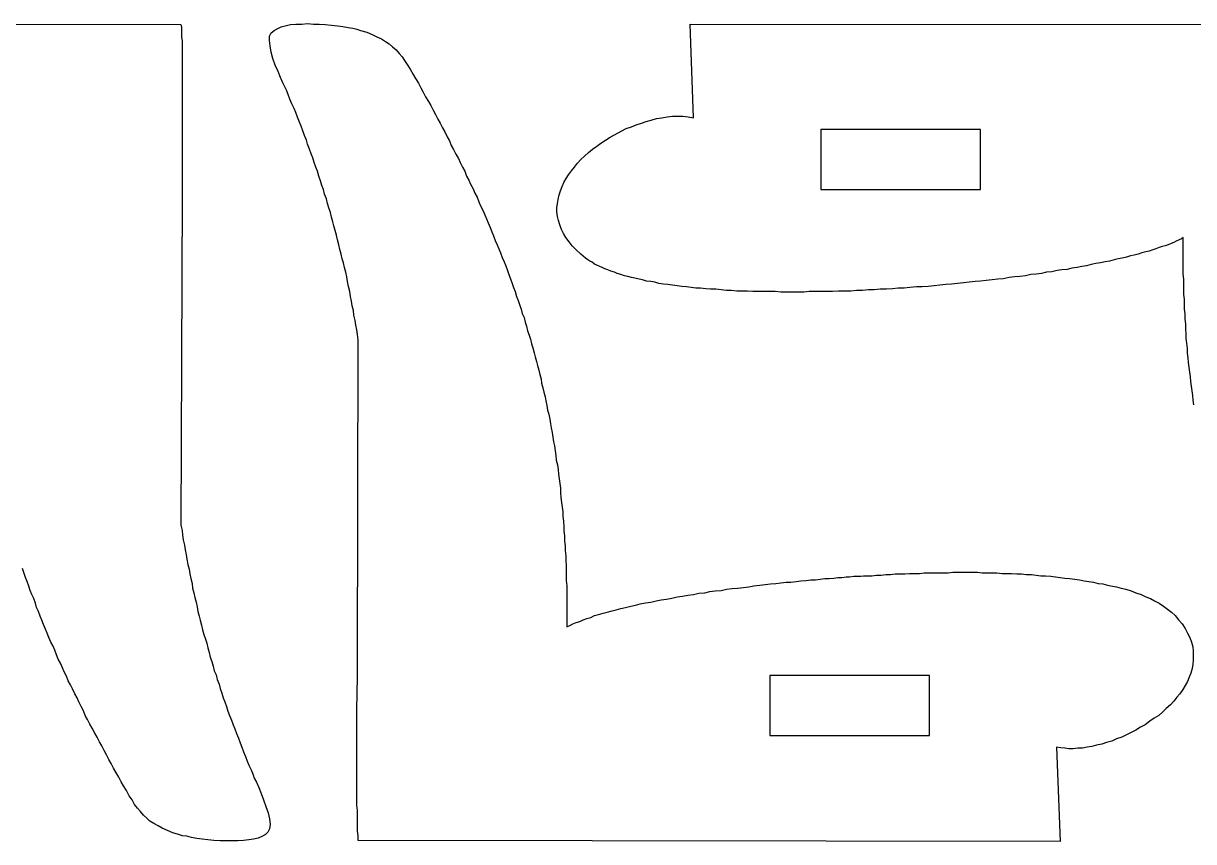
# Model space of a CAD drawing. Extents: x 11 to 591, y 39 to 419.
# Drawn here: x 125.15 to 175.03, y 108.76 to 143.61 of the extents above; entities that cross this region are included whole.
import ezdxf

# ---------------------------------------------------------------- set-up
doc = ezdxf.new("R2010")
doc.units = 0
doc.layers.get('0').update_dxf_attribs({"linetype": 'CONTINUOUS'})

msp = doc.modelspace()

# ---------------------------------------------------------------- linework, layer by layer
at = {"color": 3}
for p, q in [((101.940419, 143.605266), (131.865419, 143.555266)), ((131.865419, 143.555266), (131.890419, 143.455266)), ((131.890419, 143.455266), (131.890419, 143.330266)), ((131.890419, 143.330266), (131.890419, 143.180266)), ((131.890419, 143.180266), (131.890419, 143.030266)), ((135.640419, 143.055266), (135.715419, 143.205266)), ((135.715419, 143.205266), (135.840419, 143.305266)), ((135.840419, 143.305266), (135.965419, 143.380266)), ((135.965419, 143.380266), (136.140419, 143.455266)), ((136.140419, 143.455266), (136.315419, 143.505266)), ((136.315419, 143.505266), (136.540419, 143.555266)), ((136.540419, 143.555266), (136.765419, 143.580266)), ((136.765419, 143.580266), (137.015419, 143.580266)), ((137.015419, 143.580266), (137.265419, 143.605266)), ((137.265419, 143.605266), (137.515419, 143.580266)), ((137.515419, 143.580266), (137.765419, 143.580266)), ((137.765419, 143.580266), (138.015419, 143.555266)), ((138.015419, 143.555266), (138.290419, 143.530266)), ((138.290419, 143.530266), (138.540419, 143.505266)), ((138.540419, 143.505266), (138.765419, 143.480266)), ((138.765419, 143.480266), (138.990419, 143.430266)), ((138.990419, 143.430266), (139.190419, 143.405266)), ((139.190419, 143.405266), (139.365419, 143.355266)), ((139.365419, 143.355266), (139.515419, 143.305266)), ((139.515419, 143.305266), (139.790419, 143.230266)), ((139.790419, 143.230266), (140.015419, 143.130266)), ((153.715419, 139.580266), (153.565419, 143.580266)), ((153.565419, 143.580266), (183.490419, 143.555266)), ((131.890419, 143.030266), (131.915419, 142.855266)), ((131.915419, 142.855266), (131.915419, 142.680266)), ((131.915419, 142.680266), (131.915419, 142.480266)), ((135.640419, 142.880266), (135.640419, 143.055266)), ((135.665419, 142.655266), (135.640419, 142.880266)), ((135.715419, 142.380266), (135.665419, 142.655266)), ((140.015419, 143.130266), (140.215419, 143.030266)), ((140.215419, 143.030266), (140.415419, 142.955266)), ((140.415419, 142.955266), (140.590419, 142.830266)), ((140.590419, 142.830266), (140.740419, 142.730266)), ((140.740419, 142.730266), (140.890419, 142.605266)), ((131.915419, 142.480266), (131.915419, 142.280266)), ((131.915419, 142.280266), (131.915419, 142.055266)), ((135.790419, 142.105266), (135.715419, 142.380266)), ((140.890419, 142.605266), (141.040419, 142.480266)), ((141.040419, 142.480266), (141.165419, 142.330266)), ((141.165419, 142.330266), (141.290419, 142.180266)), ((141.290419, 142.180266), (141.390419, 142.030266)), ((131.915419, 142.055266), (131.915419, 141.830266)), ((131.915419, 141.830266), (131.915419, 141.605266)), ((135.890419, 141.830266), (135.790419, 142.105266)), ((136.015419, 141.555266), (135.890419, 141.830266)), ((141.390419, 142.030266), (141.515419, 141.855266)), ((141.515419, 141.855266), (141.640419, 141.655266)), ((141.640419, 141.655266), (141.765419, 141.430266)), ((131.915419, 141.605266), (131.915419, 141.355266)), ((131.915419, 141.355266), (131.915419, 141.105266)), ((136.115419, 141.305266), (136.015419, 141.555266)), ((136.215419, 141.080266), (136.115419, 141.305266)), ((141.765419, 141.430266), (141.865419, 141.255266)), ((141.865419, 141.255266), (141.990419, 141.055266)), ((131.915419, 141.105266), (131.915419, 140.855266)), ((131.915419, 140.855266), (131.915419, 140.605266)), ((136.290419, 140.905266), (136.215419, 141.080266)), ((136.365419, 140.755266), (136.290419, 140.905266)), ((136.440419, 140.580266), (136.365419, 140.755266)), ((141.990419, 141.055266), (142.090419, 140.855266)), ((142.090419, 140.855266), (142.190419, 140.680266)), ((142.190419, 140.680266), (142.290419, 140.480266)), ((131.915419, 140.605266), (131.915419, 140.330266)), ((131.915419, 140.330266), (131.915419, 140.080266)), ((136.515419, 140.380266), (136.440419, 140.580266)), ((136.590419, 140.180266), (136.515419, 140.380266)), ((136.690419, 139.980266), (136.590419, 140.180266)), ((142.290419, 140.480266), (142.415419, 140.280266)), ((142.415419, 140.280266), (142.515419, 140.105266)), ((131.915419, 140.080266), (131.915419, 139.805266)), ((131.915419, 139.805266), (131.915419, 139.280266)), ((136.765419, 139.805266), (136.690419, 139.980266)), ((136.840419, 139.605266), (136.765419, 139.805266)), ((142.515419, 140.105266), (142.615419, 139.905266)), ((142.615419, 139.905266), (142.715419, 139.730266)), ((142.715419, 139.730266), (142.815419, 139.530266)), ((152.590419, 139.630266), (152.815419, 139.655266)), ((152.815419, 139.655266), (153.040419, 139.655266)), ((153.040419, 139.655266), (153.265419, 139.655266)), ((153.265419, 139.655266), (153.490419, 139.630266)), ((131.915419, 139.280266), (131.915419, 138.755266)), ((136.915419, 139.405266), (136.840419, 139.605266)), ((136.990419, 139.230266), (136.915419, 139.405266)), ((137.065419, 139.030266), (136.990419, 139.230266)), ((142.815419, 139.530266), (142.915419, 139.355266)), ((142.915419, 139.355266), (143.015419, 139.155266)), ((143.015419, 139.155266), (143.115419, 138.980266)), ((150.840419, 139.130266), (151.065419, 139.205266)), ((151.065419, 139.205266), (151.265419, 139.280266)), ((151.265419, 139.280266), (151.490419, 139.355266)), ((151.490419, 139.355266), (151.690419, 139.430266)), ((151.690419, 139.430266), (151.915419, 139.480266)), ((151.915419, 139.480266), (152.140419, 139.555266)), ((152.140419, 139.555266), (152.365419, 139.580266)), ((152.365419, 139.580266), (152.590419, 139.630266)), ((153.490419, 139.630266), (153.715419, 139.580266)), ((131.915419, 138.755266), (131.915419, 138.005266)), ((137.140419, 138.830266), (137.065419, 139.030266)), ((137.215419, 138.630266), (137.140419, 138.830266)), ((143.115419, 138.980266), (143.215419, 138.780266)), ((143.215419, 138.780266), (143.315419, 138.605266)), ((149.965419, 138.630266), (150.165419, 138.755266)), ((150.165419, 138.755266), (150.840419, 139.130266)), ((137.265419, 138.455266), (137.215419, 138.630266)), ((137.340419, 138.255266), (137.265419, 138.455266)), ((137.415419, 138.055266), (137.340419, 138.255266)), ((143.315419, 138.605266), (143.390419, 138.405266)), ((143.390419, 138.405266), (143.490419, 138.230266)), ((143.490419, 138.230266), (143.590419, 138.030266)), ((149.240419, 138.105266), (149.415419, 138.255266)), ((149.415419, 138.255266), (149.590419, 138.380266)), ((149.590419, 138.380266), (149.765419, 138.505266)), ((149.765419, 138.505266), (149.965419, 138.630266)), ((131.915419, 138.005266), (131.915419, 136.580266)), ((137.490419, 137.880266), (137.415419, 138.055266)), ((137.540419, 137.680266), (137.490419, 137.880266)), ((137.615419, 137.480266), (137.540419, 137.680266)), ((143.590419, 138.030266), (143.690419, 137.855266)), ((143.690419, 137.855266), (143.765419, 137.680266)), ((143.765419, 137.680266), (143.865419, 137.480266)), ((148.640419, 137.480266), (148.765419, 137.655266)), ((148.765419, 137.655266), (148.915419, 137.805266)), ((148.915419, 137.805266), (149.065419, 137.955266)), ((149.065419, 137.955266), (149.240419, 138.105266)), ((137.690419, 137.305266), (137.615419, 137.480266)), ((137.740419, 137.105266), (137.690419, 137.305266)), ((143.865419, 137.480266), (143.965419, 137.305266)), ((143.965419, 137.305266), (144.040419, 137.105266)), ((148.390419, 137.155266), (148.515419, 137.330266)), ((148.515419, 137.330266), (148.640419, 137.480266)), ((137.815419, 136.905266), (137.740419, 137.105266)), ((137.865419, 136.705266), (137.815419, 136.905266)), ((137.940419, 136.530266), (137.865419, 136.705266)), ((144.040419, 137.105266), (144.140419, 136.930266)), ((144.140419, 136.930266), (144.215419, 136.755266)), ((144.215419, 136.755266), (144.315419, 136.555266)), ((148.115419, 136.655266), (148.190419, 136.830266)), ((148.190419, 136.830266), (148.290419, 137.005266)), ((148.290419, 137.005266), (148.390419, 137.155266)), ((131.915419, 136.280266), (131.865419, 122.230266)), ((131.915419, 136.580266), (131.915419, 136.280266)), ((137.990419, 136.330266), (137.940419, 136.530266)), ((138.065419, 136.130266), (137.990419, 136.330266)), ((144.315419, 136.555266), (144.390419, 136.380266)), ((144.390419, 136.380266), (144.490419, 136.205266)), ((144.490419, 136.205266), (144.565419, 136.005266)), ((147.940419, 136.105266), (147.990419, 136.305266)), ((147.990419, 136.305266), (148.040419, 136.480266)), ((148.040419, 136.480266), (148.115419, 136.655266)), ((138.115419, 135.930266), (138.065419, 136.130266)), ((138.165419, 135.755266), (138.115419, 135.930266)), ((138.240419, 135.555266), (138.165419, 135.755266)), ((144.565419, 136.005266), (144.640419, 135.830266)), ((144.640419, 135.830266), (144.740419, 135.655266)), ((147.890419, 135.755266), (147.915419, 135.930266)), ((147.890419, 135.580266), (147.890419, 135.755266)), ((147.915419, 135.930266), (147.940419, 136.105266)), ((138.290419, 135.355266), (138.240419, 135.555266)), ((138.340419, 135.155266), (138.290419, 135.355266)), ((144.740419, 135.655266), (144.815419, 135.455266)), ((144.815419, 135.455266), (144.890419, 135.280266)), ((144.890419, 135.280266), (144.965419, 135.105266)), ((147.915419, 135.380266), (147.890419, 135.580266)), ((147.965419, 135.205266), (147.915419, 135.380266)), ((148.015419, 135.030266), (147.965419, 135.205266)), ((138.390419, 134.980266), (138.340419, 135.155266)), ((138.440419, 134.780266), (138.390419, 134.980266)), ((138.490419, 134.580266), (138.440419, 134.780266)), ((144.965419, 135.105266), (145.040419, 134.905266)), ((145.040419, 134.905266), (145.115419, 134.730266)), ((145.115419, 134.730266), (145.190419, 134.555266)), ((148.090419, 134.830266), (148.015419, 135.030266)), ((148.165419, 134.655266), (148.090419, 134.830266)), ((138.540419, 134.380266), (138.490419, 134.580266)), ((138.590419, 134.180266), (138.540419, 134.380266)), ((138.640419, 133.980266), (138.590419, 134.180266)), ((145.190419, 134.555266), (145.265419, 134.355266)), ((145.265419, 134.355266), (145.340419, 134.180266)), ((145.340419, 134.180266), (145.415419, 134.005266)), ((148.265419, 134.480266), (148.165419, 134.655266)), ((148.415419, 134.305266), (148.265419, 134.480266)), ((148.540419, 134.130266), (148.415419, 134.305266)), ((173.940419, 134.180266), (173.815419, 134.130266)), ((174.065419, 134.230266), (173.940419, 134.180266)), ((174.190419, 134.280266), (174.065419, 134.230266)), ((174.290419, 134.330266), (174.190419, 134.280266)), ((174.415419, 134.380266), (174.290419, 134.330266)), ((174.515419, 134.430266), (174.415419, 134.380266)), ((174.590419, 134.480266), (174.515419, 134.430266)), ((174.590419, 134.255266), (174.590419, 134.480266)), ((174.590419, 134.030266), (174.590419, 134.255266)), ((138.690419, 133.780266), (138.640419, 133.980266)), ((138.740419, 133.580266), (138.690419, 133.780266)), ((145.415419, 134.005266), (145.490419, 133.830266)), ((145.490419, 133.830266), (145.565419, 133.630266)), ((148.715419, 133.955266), (148.540419, 134.130266)), ((148.915419, 133.780266), (148.715419, 133.955266)), ((149.115419, 133.605266), (148.915419, 133.780266)), ((172.340419, 133.705266), (172.165419, 133.655266)), ((172.490419, 133.730266), (172.340419, 133.705266)), ((172.665419, 133.780266), (172.490419, 133.730266)), ((172.815419, 133.830266), (172.665419, 133.780266)), ((172.990419, 133.880266), (172.815419, 133.830266)), ((173.140419, 133.905266), (172.990419, 133.880266)), ((173.290419, 133.955266), (173.140419, 133.905266)), ((173.415419, 134.005266), (173.290419, 133.955266)), ((173.565419, 134.055266), (173.415419, 134.005266)), ((173.690419, 134.105266), (173.565419, 134.055266)), ((173.815419, 134.130266), (173.690419, 134.105266)), ((174.590419, 133.805266), (174.590419, 134.030266)), ((174.590419, 133.580266), (174.590419, 133.805266)), ((138.790419, 133.405266), (138.740419, 133.580266)), ((138.840419, 133.205266), (138.790419, 133.405266)), ((138.890419, 133.005266), (138.840419, 133.205266)), ((145.565419, 133.630266), (145.640419, 133.455266)), ((145.640419, 133.455266), (145.715419, 133.280266)), ((145.715419, 133.280266), (145.790419, 133.080266)), ((149.215419, 133.530266), (149.115419, 133.605266)), ((149.290419, 133.480266), (149.215419, 133.530266)), ((149.390419, 133.430266), (149.290419, 133.480266)), ((149.490419, 133.355266), (149.390419, 133.430266)), ((149.590419, 133.305266), (149.490419, 133.355266)), ((149.715419, 133.255266), (149.590419, 133.305266)), ((149.815419, 133.205266), (149.715419, 133.255266)), ((149.940419, 133.155266), (149.815419, 133.205266)), ((169.840419, 133.180266), (169.640419, 133.130266)), ((170.065419, 133.205266), (169.840419, 133.180266)), ((170.265419, 133.255266), (170.065419, 133.205266)), ((170.465419, 133.280266), (170.265419, 133.255266)), ((170.665419, 133.330266), (170.465419, 133.280266)), ((170.865419, 133.380266), (170.665419, 133.330266)), ((171.065419, 133.405266), (170.865419, 133.380266)), ((171.265419, 133.455266), (171.065419, 133.405266)), ((171.440419, 133.480266), (171.265419, 133.455266)), ((171.640419, 133.530266), (171.440419, 133.480266)), ((171.815419, 133.580266), (171.640419, 133.530266)), ((171.990419, 133.605266), (171.815419, 133.580266)), ((172.165419, 133.655266), (171.990419, 133.605266)), ((174.590419, 133.355266), (174.590419, 133.580266)), ((174.590419, 133.155266), (174.590419, 133.355266)), ((138.940419, 132.805266), (138.890419, 133.005266)), ((138.965419, 132.605266), (138.940419, 132.805266)), ((145.790419, 133.080266), (145.840419, 132.905266)), ((145.840419, 132.905266), (145.915419, 132.730266)), ((145.915419, 132.730266), (145.990419, 132.530266)), ((150.065419, 133.105266), (149.940419, 133.155266)), ((150.190419, 133.055266), (150.065419, 133.105266)), ((150.340419, 133.005266), (150.190419, 133.055266)), ((150.465419, 132.955266), (150.340419, 133.005266)), ((150.615419, 132.905266), (150.465419, 132.955266)), ((150.765419, 132.855266), (150.615419, 132.905266)), ((150.915419, 132.830266), (150.765419, 132.855266)), ((151.065419, 132.780266), (150.915419, 132.830266)), ((151.215419, 132.755266), (151.065419, 132.780266)), ((151.390419, 132.705266), (151.215419, 132.755266)), ((151.540419, 132.680266), (151.390419, 132.705266)), ((151.715419, 132.630266), (151.540419, 132.680266)), ((166.440419, 132.680266), (166.190419, 132.655266)), ((166.690419, 132.705266), (166.440419, 132.680266)), ((166.915419, 132.730266), (166.690419, 132.705266)), ((167.165419, 132.780266), (166.915419, 132.730266)), ((167.390419, 132.805266), (167.165419, 132.780266)), ((167.615419, 132.830266), (167.390419, 132.805266)), ((167.865419, 132.855266), (167.615419, 132.830266)), ((168.090419, 132.905266), (167.865419, 132.855266)), ((168.315419, 132.930266), (168.090419, 132.905266)), ((168.540419, 132.955266), (168.315419, 132.930266)), ((168.765419, 133.005266), (168.540419, 132.955266)), ((168.990419, 133.030266), (168.765419, 133.005266)), ((169.215419, 133.080266), (168.990419, 133.030266)), ((169.415419, 133.105266), (169.215419, 133.080266)), ((169.640419, 133.130266), (169.415419, 133.105266)), ((174.590419, 132.930266), (174.590419, 133.155266)), ((174.615419, 132.705266), (174.590419, 132.930266)), ((174.615419, 132.505266), (174.615419, 132.705266)), ((139.015419, 132.405266), (138.965419, 132.605266)), ((139.065419, 132.180266), (139.015419, 132.405266)), ((139.090419, 131.980266), (139.065419, 132.180266)), ((145.990419, 132.530266), (146.040419, 132.355266)), ((146.040419, 132.355266), (146.115419, 132.180266)), ((146.115419, 132.180266), (146.165419, 131.980266)), ((151.890419, 132.605266), (151.715419, 132.630266)), ((152.065419, 132.580266), (151.890419, 132.605266)), ((152.240419, 132.530266), (152.065419, 132.580266)), ((152.440419, 132.505266), (152.240419, 132.530266)), ((152.615419, 132.480266), (152.440419, 132.505266)), ((152.815419, 132.455266), (152.615419, 132.480266)), ((153.015419, 132.430266), (152.815419, 132.455266)), ((153.215419, 132.405266), (153.015419, 132.430266)), ((153.415419, 132.380266), (153.215419, 132.405266)), ((153.615419, 132.355266), (153.415419, 132.380266)), ((153.815419, 132.330266), (153.615419, 132.355266)), ((154.015419, 132.330266), (153.815419, 132.330266)), ((154.240419, 132.305266), (154.015419, 132.330266)), ((154.440419, 132.280266), (154.240419, 132.305266)), ((154.665419, 132.280266), (154.440419, 132.280266)), ((154.890419, 132.255266), (154.665419, 132.280266)), ((155.115419, 132.230266), (154.890419, 132.255266)), ((155.315419, 132.230266), (155.115419, 132.230266)), ((155.565419, 132.205266), (155.315419, 132.230266)), ((155.790419, 132.205266), (155.565419, 132.205266)), ((156.015419, 132.205266), (155.790419, 132.205266)), ((156.240419, 132.180266), (156.015419, 132.205266)), ((156.465419, 132.180266), (156.240419, 132.180266)), ((156.715419, 132.180266), (156.465419, 132.180266)), ((156.940419, 132.180266), (156.715419, 132.180266)), ((157.190419, 132.180266), (156.940419, 132.180266)), ((157.440419, 132.155266), (157.190419, 132.180266)), ((158.640419, 132.180266), (158.415419, 132.155266)), ((158.890419, 132.180266), (158.640419, 132.180266)), ((159.140419, 132.180266), (158.890419, 132.180266)), ((159.390419, 132.180266), (159.140419, 132.180266)), ((159.640419, 132.180266), (159.390419, 132.180266)), ((159.890419, 132.205266), (159.640419, 132.180266)), ((160.165419, 132.205266), (159.890419, 132.205266)), ((160.415419, 132.205266), (160.165419, 132.205266)), ((160.665419, 132.230266), (160.415419, 132.205266)), ((160.915419, 132.230266), (160.665419, 132.230266)), ((161.165419, 132.255266), (160.915419, 132.230266)), ((161.415419, 132.255266), (161.165419, 132.255266)), ((161.665419, 132.280266), (161.415419, 132.255266)), ((161.940419, 132.280266), (161.665419, 132.280266)), ((162.190419, 132.305266), (161.940419, 132.280266)), ((162.440419, 132.330266), (162.190419, 132.305266)), ((162.690419, 132.330266), (162.440419, 132.330266)), ((162.940419, 132.355266), (162.690419, 132.330266)), ((163.215419, 132.380266), (162.940419, 132.355266)), ((163.465419, 132.380266), (163.215419, 132.380266)), ((163.715419, 132.405266), (163.465419, 132.380266)), ((163.965419, 132.430266), (163.715419, 132.405266)), ((164.215419, 132.455266), (163.965419, 132.430266)), ((164.465419, 132.480266), (164.215419, 132.455266)), ((164.715419, 132.505266), (164.465419, 132.480266)), ((164.965419, 132.530266), (164.715419, 132.505266)), ((165.215419, 132.555266), (164.965419, 132.530266)), ((165.465419, 132.580266), (165.215419, 132.555266)), ((165.715419, 132.605266), (165.465419, 132.580266)), ((165.940419, 132.630266), (165.715419, 132.605266)), ((166.190419, 132.655266), (165.940419, 132.630266)), ((174.615419, 132.280266), (174.615419, 132.505266)), ((174.615419, 132.055266), (174.615419, 132.280266)), ((139.140419, 131.780266), (139.090419, 131.980266)), ((139.165419, 131.580266), (139.140419, 131.780266)), ((146.165419, 131.980266), (146.240419, 131.805266)), ((146.240419, 131.805266), (146.290419, 131.630266)), ((157.665419, 132.155266), (157.440419, 132.155266)), ((157.915419, 132.155266), (157.665419, 132.155266)), ((158.165419, 132.155266), (157.915419, 132.155266)), ((158.415419, 132.155266), (158.165419, 132.155266)), ((174.640419, 131.855266), (174.615419, 132.055266)), ((174.640419, 131.630266), (174.640419, 131.855266)), ((139.215419, 131.380266), (139.165419, 131.580266)), ((139.240419, 131.180266), (139.215419, 131.380266)), ((139.290419, 130.955266), (139.240419, 131.180266)), ((146.290419, 131.630266), (146.365419, 131.430266)), ((146.365419, 131.430266), (146.415419, 131.255266)), ((146.415419, 131.255266), (146.490419, 131.080266)), ((174.640419, 131.430266), (174.640419, 131.630266)), ((174.665419, 131.230266), (174.640419, 131.430266)), ((174.665419, 131.005266), (174.665419, 131.230266)), ((139.315419, 130.755266), (139.290419, 130.955266)), ((139.365419, 130.555266), (139.315419, 130.755266)), ((146.490419, 131.080266), (146.540419, 130.880266)), ((146.540419, 130.880266), (146.590419, 130.705266)), ((146.590419, 130.705266), (146.640419, 130.505266)), ((174.690419, 130.805266), (174.665419, 131.005266)), ((174.690419, 130.580266), (174.690419, 130.805266)), ((139.390419, 130.355266), (139.365419, 130.555266)), ((139.415419, 130.130266), (139.390419, 130.355266)), ((146.640419, 130.505266), (146.715419, 130.330266)), ((146.715419, 130.330266), (146.765419, 130.155266)), ((174.715419, 130.380266), (174.690419, 130.580266)), ((174.715419, 130.180266), (174.715419, 130.380266)), ((174.740419, 129.980266), (174.715419, 130.180266)), ((139.390419, 116.080266), (139.415419, 130.130266)), ((146.765419, 130.155266), (146.815419, 129.955266)), ((146.815419, 129.955266), (146.865419, 129.780266)), ((146.865419, 129.780266), (146.915419, 129.580266)), ((174.765419, 129.755266), (174.740419, 129.980266)), ((174.765419, 129.555266), (174.765419, 129.755266)), ((146.915419, 129.580266), (146.965419, 129.405266)), ((146.965419, 129.405266), (147.015419, 129.205266)), ((147.015419, 129.205266), (147.065419, 129.030266)), ((174.790419, 129.355266), (174.765419, 129.555266)), ((174.815419, 129.155266), (174.790419, 129.355266)), ((147.065419, 129.030266), (147.115419, 128.830266)), ((147.115419, 128.830266), (147.165419, 128.655266)), ((174.840419, 128.955266), (174.815419, 129.155266)), ((174.865419, 128.755266), (174.840419, 128.955266)), ((174.890419, 128.555266), (174.865419, 128.755266)), ((147.165419, 128.655266), (147.215419, 128.455266)), ((147.215419, 128.455266), (147.240419, 128.280266)), ((147.240419, 128.280266), (147.290419, 128.080266)), ((174.915419, 128.355266), (174.890419, 128.555266)), ((174.940419, 128.155266), (174.915419, 128.355266)), ((147.290419, 128.080266), (147.340419, 127.905266)), ((147.340419, 127.905266), (147.390419, 127.705266)), ((147.390419, 127.705266), (147.415419, 127.530266)), ((174.965419, 127.955266), (174.940419, 128.155266)), ((174.990419, 127.755266), (174.965419, 127.955266)), ((175.015419, 127.555266), (174.990419, 127.755266)), ((147.415419, 127.530266), (147.465419, 127.330266)), ((147.465419, 127.330266), (147.490419, 127.130266)), ((175.040419, 127.355266), (175.015419, 127.555266)), ((147.490419, 127.130266), (147.540419, 126.955266)), ((147.540419, 126.955266), (147.590419, 126.755266)), ((147.590419, 126.755266), (147.615419, 126.555266)), ((147.615419, 126.555266), (147.640419, 126.380266)), ((147.640419, 126.380266), (147.690419, 126.180266)), ((147.690419, 126.180266), (147.715419, 125.980266)), ((147.715419, 125.980266), (147.740419, 125.780266)), ((147.740419, 125.780266), (147.790419, 125.605266)), ((147.790419, 125.605266), (147.815419, 125.405266)), ((147.815419, 125.405266), (147.840419, 125.205266)), ((147.840419, 125.205266), (147.865419, 125.005266)), ((147.865419, 125.005266), (147.915419, 124.805266)), ((147.915419, 124.805266), (147.940419, 124.605266)), ((147.940419, 124.605266), (147.965419, 124.405266)), ((147.965419, 124.405266), (147.990419, 124.205266)), ((147.990419, 124.205266), (148.015419, 124.005266)), ((148.015419, 124.005266), (148.040419, 123.805266)), ((148.040419, 123.805266), (148.040419, 123.605266)), ((148.040419, 123.605266), (148.065419, 123.405266)), ((148.065419, 123.405266), (148.090419, 123.205266)), ((148.090419, 123.205266), (148.115419, 123.005266)), ((148.115419, 123.005266), (148.140419, 122.805266)), ((148.140419, 122.805266), (148.140419, 122.605266)), ((131.865419, 122.230266), (131.915419, 122.005266)), ((148.140419, 122.605266), (148.165419, 122.405266)), ((148.165419, 122.405266), (148.190419, 122.180266)), ((131.915419, 122.005266), (131.940419, 121.805266)), ((131.940419, 121.805266), (131.965419, 121.605266)), ((148.190419, 122.180266), (148.190419, 121.980266)), ((148.190419, 121.980266), (148.215419, 121.780266)), ((148.215419, 121.780266), (148.215419, 121.555266)), ((131.965419, 121.605266), (132.015419, 121.380266)), ((132.015419, 121.380266), (132.040419, 121.180266)), ((148.215419, 121.555266), (148.240419, 121.355266)), ((148.240419, 121.355266), (148.240419, 121.155266)), ((132.040419, 121.180266), (132.090419, 120.980266)), ((132.090419, 120.980266), (132.115419, 120.780266)), ((132.115419, 120.780266), (132.165419, 120.555266)), ((148.240419, 121.155266), (148.265419, 120.930266)), ((148.265419, 120.930266), (148.265419, 120.730266)), ((148.265419, 120.730266), (148.290419, 120.505266)), ((125.190419, 120.180266), (125.115419, 120.380266)), ((132.165419, 120.555266), (132.215419, 120.355266)), ((132.215419, 120.355266), (132.240419, 120.155266)), ((148.290419, 120.505266), (148.290419, 120.305266)), ((148.290419, 120.305266), (148.290419, 120.080266)), ((163.340419, 120.180266), (163.540419, 120.205266)), ((163.540419, 120.205266), (163.740419, 120.205266)), ((163.740419, 120.205266), (163.940419, 120.205266)), ((163.940419, 120.205266), (164.165419, 120.205266)), ((164.165419, 120.205266), (164.365419, 120.205266)), ((164.365419, 120.205266), (164.565419, 120.205266)), ((164.565419, 120.205266), (164.765419, 120.230266)), ((164.765419, 120.230266), (164.990419, 120.230266)), ((164.990419, 120.230266), (165.190419, 120.230266)), ((165.190419, 120.230266), (165.390419, 120.230266)), ((165.390419, 120.230266), (165.615419, 120.230266)), ((165.615419, 120.230266), (165.815419, 120.230266)), ((165.815419, 120.230266), (166.015419, 120.205266)), ((166.015419, 120.205266), (166.240419, 120.205266)), ((166.240419, 120.205266), (166.440419, 120.205266)), ((166.440419, 120.205266), (166.640419, 120.205266)), ((166.640419, 120.205266), (166.865419, 120.180266)), ((125.240419, 120.005266), (125.190419, 120.180266)), ((125.315419, 119.830266), (125.240419, 120.005266)), ((125.390419, 119.630266), (125.315419, 119.830266)), ((132.240419, 120.155266), (132.290419, 119.955266)), ((132.290419, 119.955266), (132.340419, 119.755266)), ((132.340419, 119.755266), (132.365419, 119.555266)), ((148.290419, 120.080266), (148.290419, 119.880266)), ((148.290419, 119.880266), (148.315419, 119.655266)), ((156.540419, 119.680266), (156.765419, 119.705266)), ((156.765419, 119.705266), (156.990419, 119.730266)), ((156.990419, 119.730266), (157.215419, 119.755266)), ((157.215419, 119.755266), (157.440419, 119.780266)), ((157.440419, 119.780266), (157.665419, 119.805266)), ((157.665419, 119.805266), (157.865419, 119.805266)), ((157.865419, 119.805266), (158.090419, 119.830266)), ((158.090419, 119.830266), (158.290419, 119.855266)), ((158.290419, 119.855266), (158.515419, 119.880266)), ((158.515419, 119.880266), (158.715419, 119.905266)), ((158.715419, 119.905266), (158.915419, 119.905266)), ((158.915419, 119.905266), (159.115419, 119.930266)), ((159.115419, 119.930266), (159.315419, 119.955266)), ((159.315419, 119.955266), (159.490419, 119.955266)), ((159.490419, 119.955266), (159.690419, 119.980266)), ((159.690419, 119.980266), (159.865419, 120.005266)), ((159.865419, 120.005266), (160.040419, 120.005266)), ((160.040419, 120.005266), (160.215419, 120.030266)), ((160.215419, 120.030266), (160.365419, 120.030266)), ((160.365419, 120.030266), (160.540419, 120.055266)), ((160.540419, 120.055266), (160.690419, 120.055266)), ((160.690419, 120.055266), (160.840419, 120.055266)), ((160.840419, 120.055266), (160.965419, 120.080266)), ((160.965419, 120.080266), (161.115419, 120.080266)), ((161.115419, 120.080266), (161.315419, 120.080266)), ((161.315419, 120.080266), (161.515419, 120.105266)), ((161.515419, 120.105266), (161.715419, 120.105266)), ((161.715419, 120.105266), (161.915419, 120.130266)), ((161.915419, 120.130266), (162.115419, 120.130266)), ((162.115419, 120.130266), (162.315419, 120.155266)), ((162.315419, 120.155266), (162.515419, 120.155266)), ((162.515419, 120.155266), (162.715419, 120.155266)), ((162.715419, 120.155266), (162.915419, 120.180266)), ((162.915419, 120.180266), (163.115419, 120.180266)), ((163.115419, 120.180266), (163.340419, 120.180266)), ((166.865419, 120.180266), (167.065419, 120.180266)), ((167.065419, 120.180266), (167.265419, 120.180266)), ((167.265419, 120.180266), (167.490419, 120.155266)), ((167.490419, 120.155266), (167.690419, 120.155266)), ((167.690419, 120.155266), (167.890419, 120.130266)), ((167.890419, 120.130266), (168.115419, 120.130266)), ((168.115419, 120.130266), (168.315419, 120.105266)), ((168.315419, 120.105266), (168.515419, 120.080266)), ((168.515419, 120.080266), (168.715419, 120.080266)), ((168.715419, 120.080266), (168.940419, 120.055266)), ((168.940419, 120.055266), (169.140419, 120.030266)), ((169.140419, 120.030266), (169.340419, 120.005266)), ((169.340419, 120.005266), (169.540419, 119.980266)), ((169.540419, 119.980266), (169.740419, 119.955266)), ((169.740419, 119.955266), (169.965419, 119.930266)), ((169.965419, 119.930266), (170.165419, 119.905266)), ((170.165419, 119.905266), (170.365419, 119.855266)), ((170.365419, 119.855266), (170.565419, 119.830266)), ((170.565419, 119.830266), (170.765419, 119.805266)), ((170.765419, 119.805266), (170.965419, 119.755266)), ((170.965419, 119.755266), (171.165419, 119.730266)), ((171.165419, 119.730266), (171.365419, 119.680266)), ((125.440419, 119.455266), (125.390419, 119.630266)), ((125.515419, 119.280266), (125.440419, 119.455266)), ((125.590419, 119.105266), (125.515419, 119.280266)), ((132.365419, 119.555266), (132.415419, 119.355266)), ((132.415419, 119.355266), (132.465419, 119.155266)), ((148.315419, 119.655266), (148.315419, 119.430266)), ((148.315419, 119.430266), (148.315419, 119.230266)), ((148.315419, 119.230266), (148.315419, 119.005266)), ((153.015419, 119.180266), (153.240419, 119.205266)), ((153.240419, 119.205266), (153.465419, 119.255266)), ((153.465419, 119.255266), (153.715419, 119.280266)), ((153.715419, 119.280266), (153.940419, 119.330266)), ((153.940419, 119.330266), (154.190419, 119.355266)), ((154.190419, 119.355266), (154.415419, 119.405266)), ((154.415419, 119.405266), (154.640419, 119.430266)), ((154.640419, 119.430266), (154.890419, 119.455266)), ((154.890419, 119.455266), (155.115419, 119.505266)), ((155.115419, 119.505266), (155.365419, 119.530266)), ((155.365419, 119.530266), (155.590419, 119.555266)), ((155.590419, 119.555266), (155.840419, 119.580266)), ((155.840419, 119.580266), (156.065419, 119.605266)), ((156.065419, 119.605266), (156.290419, 119.655266)), ((156.290419, 119.655266), (156.540419, 119.680266)), ((171.365419, 119.680266), (171.565419, 119.630266)), ((171.565419, 119.630266), (171.740419, 119.605266)), ((171.740419, 119.605266), (171.940419, 119.555266)), ((171.940419, 119.555266), (172.140419, 119.505266)), ((172.140419, 119.505266), (172.365419, 119.430266)), ((172.365419, 119.430266), (172.565419, 119.355266)), ((172.565419, 119.355266), (172.790419, 119.280266)), ((172.790419, 119.280266), (172.990419, 119.180266)), ((125.665419, 118.905266), (125.590419, 119.105266)), ((125.715419, 118.730266), (125.665419, 118.905266)), ((125.790419, 118.555266), (125.715419, 118.730266)), ((132.465419, 119.155266), (132.515419, 118.955266)), ((132.515419, 118.955266), (132.565419, 118.755266)), ((132.565419, 118.755266), (132.590419, 118.555266)), ((148.315419, 119.005266), (148.315419, 118.780266)), ((148.315419, 118.780266), (148.315419, 118.555266)), ((150.615419, 118.680266), (150.815419, 118.730266)), ((150.815419, 118.730266), (151.040419, 118.780266)), ((151.040419, 118.780266), (151.240419, 118.830266)), ((151.240419, 118.830266), (151.440419, 118.880266)), ((151.440419, 118.880266), (151.665419, 118.930266)), ((151.665419, 118.930266), (151.890419, 118.955266)), ((151.890419, 118.955266), (152.115419, 119.005266)), ((152.115419, 119.005266), (152.340419, 119.055266)), ((152.340419, 119.055266), (152.565419, 119.080266)), ((152.565419, 119.080266), (152.790419, 119.130266)), ((152.790419, 119.130266), (153.015419, 119.180266)), ((172.990419, 119.180266), (173.190419, 119.105266)), ((173.190419, 119.105266), (173.365419, 119.005266)), ((173.365419, 119.005266), (173.565419, 118.905266)), ((173.565419, 118.905266), (173.740419, 118.780266)), ((173.740419, 118.780266), (173.915419, 118.655266)), ((125.865419, 118.355266), (125.790419, 118.555266)), ((125.940419, 118.180266), (125.865419, 118.355266)), ((132.590419, 118.555266), (132.640419, 118.355266)), ((132.640419, 118.355266), (132.690419, 118.180266)), ((148.315419, 118.555266), (148.315419, 118.330266)), ((148.315419, 118.330266), (148.315419, 118.130266)), ((148.865419, 118.130266), (149.015419, 118.205266)), ((149.015419, 118.205266), (149.165419, 118.255266)), ((149.165419, 118.255266), (149.340419, 118.305266)), ((149.340419, 118.305266), (149.490419, 118.380266)), ((149.490419, 118.380266), (149.665419, 118.430266)), ((149.665419, 118.430266), (149.865419, 118.480266)), ((149.865419, 118.480266), (150.040419, 118.530266)), ((150.040419, 118.530266), (150.240419, 118.580266)), ((150.240419, 118.580266), (150.415419, 118.630266)), ((150.415419, 118.630266), (150.615419, 118.680266)), ((173.915419, 118.655266), (174.090419, 118.530266)), ((174.090419, 118.530266), (174.240419, 118.380266)), ((174.240419, 118.380266), (174.390419, 118.205266)), ((174.390419, 118.205266), (174.540419, 118.030266)), ((126.015419, 118.005266), (125.940419, 118.180266)), ((126.090419, 117.805266), (126.015419, 118.005266)), ((126.165419, 117.630266), (126.090419, 117.805266)), ((132.690419, 118.180266), (132.740419, 117.980266)), ((132.740419, 117.980266), (132.790419, 117.780266)), ((132.790419, 117.780266), (132.840419, 117.580266)), ((148.315419, 118.130266), (148.315419, 117.905266)), ((148.315419, 117.905266), (148.440419, 117.955266)), ((148.440419, 117.955266), (148.565419, 118.030266)), ((148.565419, 118.030266), (148.715419, 118.080266)), ((148.715419, 118.080266), (148.865419, 118.130266)), ((174.540419, 118.030266), (174.665419, 117.830266)), ((174.665419, 117.830266), (174.765419, 117.630266)), ((126.240419, 117.455266), (126.165419, 117.630266)), ((126.315419, 117.255266), (126.240419, 117.455266)), ((126.415419, 117.080266), (126.315419, 117.255266)), ((132.840419, 117.580266), (132.915419, 117.380266)), ((132.915419, 117.380266), (132.965419, 117.205266)), ((174.765419, 117.630266), (174.865419, 117.455266)), ((174.865419, 117.455266), (174.940419, 117.255266)), ((174.940419, 117.255266), (174.990419, 117.055266)), ((126.490419, 116.905266), (126.415419, 117.080266)), ((126.565419, 116.705266), (126.490419, 116.905266)), ((132.965419, 117.205266), (133.015419, 117.005266)), ((133.015419, 117.005266), (133.065419, 116.805266)), ((133.065419, 116.805266), (133.115419, 116.605266)), ((174.990419, 117.055266), (175.015419, 116.880266)), ((175.015419, 116.880266), (175.015419, 116.680266)), ((126.640419, 116.530266), (126.565419, 116.705266)), ((126.740419, 116.355266), (126.640419, 116.530266)), ((126.815419, 116.155266), (126.740419, 116.355266)), ((133.115419, 116.605266), (133.190419, 116.430266)), ((133.190419, 116.430266), (133.240419, 116.230266)), ((133.240419, 116.230266), (133.290419, 116.030266)), ((174.990419, 116.305266), (174.965419, 116.130266)), ((175.015419, 116.480266), (174.990419, 116.305266)), ((175.015419, 116.680266), (175.015419, 116.480266)), ((126.890419, 115.980266), (126.815419, 116.155266)), ((126.990419, 115.805266), (126.890419, 115.980266)), ((127.065419, 115.605266), (126.990419, 115.805266)), ((133.290419, 116.030266), (133.365419, 115.855266)), ((133.365419, 115.855266), (133.415419, 115.655266)), ((139.365419, 114.355266), (139.390419, 115.780266)), ((139.390419, 115.780266), (139.390419, 116.080266)), ((174.840419, 115.755266), (174.765419, 115.580266)), ((174.915419, 115.930266), (174.840419, 115.755266)), ((174.965419, 116.130266), (174.915419, 115.930266)), ((127.165419, 115.430266), (127.065419, 115.605266)), ((127.240419, 115.255266), (127.165419, 115.430266)), ((127.340419, 115.055266), (127.240419, 115.255266)), ((133.415419, 115.655266), (133.490419, 115.455266)), ((133.490419, 115.455266), (133.540419, 115.280266)), ((133.540419, 115.280266), (133.615419, 115.080266)), ((174.565419, 115.230266), (174.440419, 115.055266)), ((174.665419, 115.405266), (174.565419, 115.230266)), ((174.765419, 115.580266), (174.665419, 115.405266)), ((127.440419, 114.880266), (127.340419, 115.055266)), ((127.515419, 114.705266), (127.440419, 114.880266)), ((133.615419, 115.080266), (133.665419, 114.880266)), ((133.665419, 114.880266), (133.740419, 114.705266)), ((174.190419, 114.730266), (174.040419, 114.580266)), ((174.315419, 114.905266), (174.190419, 114.730266)), ((174.440419, 115.055266), (174.315419, 114.905266)), ((127.615419, 114.505266), (127.515419, 114.705266)), ((127.715419, 114.330266), (127.615419, 114.505266)), ((127.790419, 114.130266), (127.715419, 114.330266)), ((133.740419, 114.705266), (133.815419, 114.505266)), ((133.815419, 114.505266), (133.865419, 114.305266)), ((133.865419, 114.305266), (133.940419, 114.130266)), ((139.365419, 113.605266), (139.365419, 114.355266)), ((173.715419, 114.280266), (173.540419, 114.130266)), ((173.865419, 114.430266), (173.715419, 114.280266)), ((174.040419, 114.580266), (173.865419, 114.430266)), ((127.890419, 113.955266), (127.790419, 114.130266)), ((127.990419, 113.755266), (127.890419, 113.955266)), ((128.090419, 113.580266), (127.990419, 113.755266)), ((133.940419, 114.130266), (134.015419, 113.930266)), ((134.015419, 113.930266), (134.090419, 113.730266)), ((134.090419, 113.730266), (134.165419, 113.555266)), ((172.965419, 113.730266), (172.765419, 113.630266)), ((173.165419, 113.880266), (172.965419, 113.730266)), ((173.340419, 114.005266), (173.165419, 113.880266)), ((173.540419, 114.130266), (173.340419, 114.005266)), ((128.190419, 113.380266), (128.090419, 113.580266)), ((128.290419, 113.205266), (128.190419, 113.380266)), ((134.165419, 113.555266), (134.240419, 113.355266)), ((134.240419, 113.355266), (134.315419, 113.155266)), ((139.365419, 113.080266), (139.365419, 113.605266)), ((172.165419, 113.305266), (171.965419, 113.205266)), ((172.365419, 113.405266), (172.165419, 113.305266)), ((172.565419, 113.505266), (172.365419, 113.405266)), ((172.765419, 113.630266), (172.565419, 113.505266)), ((128.390419, 113.005266), (128.290419, 113.205266)), ((128.490419, 112.830266), (128.390419, 113.005266)), ((128.590419, 112.630266), (128.490419, 112.830266)), ((134.315419, 113.155266), (134.390419, 112.955266)), ((134.390419, 112.955266), (134.465419, 112.780266)), ((134.465419, 112.780266), (134.540419, 112.580266)), ((139.365419, 112.555266), (139.365419, 113.080266)), ((169.365419, 112.755266), (169.190419, 112.780266)), ((169.190419, 112.780266), (169.340419, 108.755266)), ((169.540419, 112.730266), (169.365419, 112.755266)), ((169.715419, 112.705266), (169.540419, 112.730266)), ((170.090419, 112.730266), (169.890419, 112.705266)), ((170.290419, 112.730266), (170.090419, 112.730266)), ((170.490419, 112.780266), (170.290419, 112.730266)), ((170.690419, 112.805266), (170.490419, 112.780266)), ((170.890419, 112.855266), (170.690419, 112.805266)), ((171.115419, 112.905266), (170.890419, 112.855266)), ((171.315419, 112.980266), (171.115419, 112.905266)), ((171.540419, 113.030266), (171.315419, 112.980266)), ((171.740419, 113.130266), (171.540419, 113.030266)), ((171.965419, 113.205266), (171.740419, 113.130266)), ((128.690419, 112.455266), (128.590419, 112.630266)), ((128.790419, 112.255266), (128.690419, 112.455266)), ((128.890419, 112.080266), (128.790419, 112.255266)), ((134.540419, 112.580266), (134.615419, 112.380266)), ((134.615419, 112.380266), (134.690419, 112.180266)), ((139.365419, 112.305266), (139.365419, 112.555266)), ((139.365419, 112.030266), (139.365419, 112.305266)), ((169.890419, 112.705266), (169.715419, 112.705266)), ((128.990419, 111.880266), (128.890419, 112.080266)), ((129.090419, 111.705266), (128.990419, 111.880266)), ((134.690419, 112.180266), (134.765419, 112.005266)), ((134.765419, 112.005266), (134.865419, 111.805266)), ((134.865419, 111.805266), (134.940419, 111.605266)), ((139.365419, 111.780266), (139.365419, 112.030266)), ((139.365419, 111.505266), (139.365419, 111.780266)), ((129.215419, 111.505266), (129.090419, 111.705266)), ((129.315419, 111.305266), (129.215419, 111.505266)), ((129.415419, 111.130266), (129.315419, 111.305266)), ((134.940419, 111.605266), (134.990419, 111.455266)), ((134.990419, 111.455266), (135.090419, 111.280266)), ((135.090419, 111.280266), (135.190419, 111.055266)), ((139.365419, 111.255266), (139.365419, 111.505266)), ((139.365419, 111.005266), (139.365419, 111.255266)), ((129.540419, 110.930266), (129.415419, 111.130266)), ((129.665419, 110.705266), (129.540419, 110.930266)), ((135.190419, 111.055266), (135.290419, 110.805266)), ((135.290419, 110.805266), (135.390419, 110.530266)), ((139.365419, 110.780266), (139.365419, 111.005266)), ((139.365419, 110.530266), (139.365419, 110.780266)), ((129.790419, 110.530266), (129.665419, 110.705266)), ((129.890419, 110.330266), (129.790419, 110.530266)), ((130.015419, 110.180266), (129.890419, 110.330266)), ((135.390419, 110.530266), (135.490419, 110.255266)), ((135.490419, 110.255266), (135.590419, 109.980266)), ((139.365419, 110.305266), (139.365419, 110.530266)), ((139.390419, 110.080266), (139.365419, 110.305266)), ((130.140419, 110.030266), (130.015419, 110.180266)), ((130.265419, 109.880266), (130.140419, 110.030266)), ((130.415419, 109.755266), (130.265419, 109.880266)), ((130.540419, 109.630266), (130.415419, 109.755266)), ((135.590419, 109.980266), (135.640419, 109.730266)), ((135.640419, 109.730266), (135.665419, 109.480266)), ((139.390419, 109.880266), (139.390419, 110.080266)), ((139.390419, 109.680266), (139.390419, 109.880266)), ((130.715419, 109.530266), (130.540419, 109.630266)), ((130.890419, 109.430266), (130.715419, 109.530266)), ((131.065419, 109.330266), (130.890419, 109.430266)), ((131.290419, 109.230266), (131.065419, 109.330266)), ((131.515419, 109.130266), (131.290419, 109.230266)), ((135.640419, 109.305266), (135.565419, 109.155266)), ((135.665419, 109.480266), (135.640419, 109.305266)), ((139.390419, 109.505266), (139.390419, 109.680266)), ((139.390419, 109.330266), (139.390419, 109.505266)), ((139.390419, 109.180266), (139.390419, 109.330266)), ((131.765419, 109.055266), (131.515419, 109.130266)), ((131.940419, 109.005266), (131.765419, 109.055266)), ((132.115419, 108.980266), (131.940419, 109.005266)), ((132.315419, 108.930266), (132.115419, 108.980266)), ((132.540419, 108.880266), (132.315419, 108.930266)), ((132.765419, 108.855266), (132.540419, 108.880266)), ((133.015419, 108.830266), (132.765419, 108.855266)), ((133.265419, 108.805266), (133.015419, 108.830266)), ((133.540419, 108.780266), (133.265419, 108.805266)), ((133.790419, 108.780266), (133.540419, 108.780266)), ((134.040419, 108.780266), (133.790419, 108.780266)), ((134.290419, 108.780266), (134.040419, 108.780266)), ((134.540419, 108.805266), (134.290419, 108.780266)), ((134.765419, 108.830266), (134.540419, 108.805266)), ((134.965419, 108.855266), (134.765419, 108.830266)), ((135.165419, 108.905266), (134.965419, 108.855266)), ((135.340419, 108.980266), (135.165419, 108.905266)), ((135.465419, 109.055266), (135.340419, 108.980266)), ((135.565419, 109.155266), (135.465419, 109.055266)), ((139.415419, 109.030266), (139.390419, 109.180266)), ((139.415419, 108.930266), (139.415419, 109.030266)), ((139.415419, 108.805266), (139.415419, 108.930266)), ((169.340419, 108.755266), (139.415419, 108.805266))]:
    msp.add_line(p, q, dxfattribs=at)
at = {"color": 7}
for p, q in [((165.940419, 139.080266), (159.140419, 139.080266)), ((159.140419, 139.080266), (159.140419, 136.530266)), ((165.940419, 136.530266), (165.940419, 139.080266)), ((159.140419, 136.530266), (165.940419, 136.530266)), ((156.965419, 115.830266), (156.965419, 113.280266)), ((163.765419, 115.830266), (156.965419, 115.830266)), ((163.765419, 113.280266), (163.765419, 115.830266)), ((156.965419, 113.280266), (163.765419, 113.280266))]:
    msp.add_line(p, q, dxfattribs=at)

doc.saveas('drawing.dxf')
